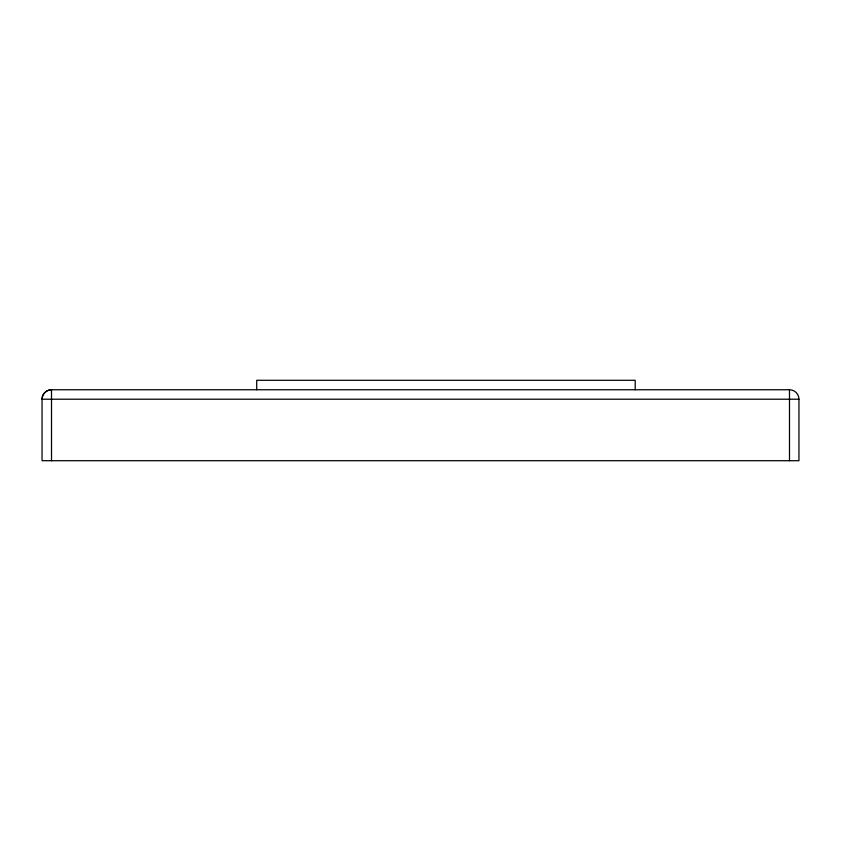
<?xml version="1.0" encoding="UTF-8"?>
<svg xmlns="http://www.w3.org/2000/svg" width="841" height="841" viewBox="0 0 841 841"><rect width="100%" height="100%" fill="white"/><g stroke="black" fill="none" stroke-linecap="round" stroke-linejoin="round"><path stroke-width="1.26" d="M789.489 389.751L51.511 389.751C46.455 389.625 41.924 394.156 42.05 399.212L42.05 460.71L798.95 460.71L798.95 399.212A9.461 9.461 0 0 0 789.489 389.751L789.489 460.71M798.95 399.212L42.05 399.212A9.461 9.461 0 0 1 51.511 389.751L51.511 460.71M635.197 389.751L635.197 380.29L256.715 380.29L256.715 389.751"/></g></svg>
